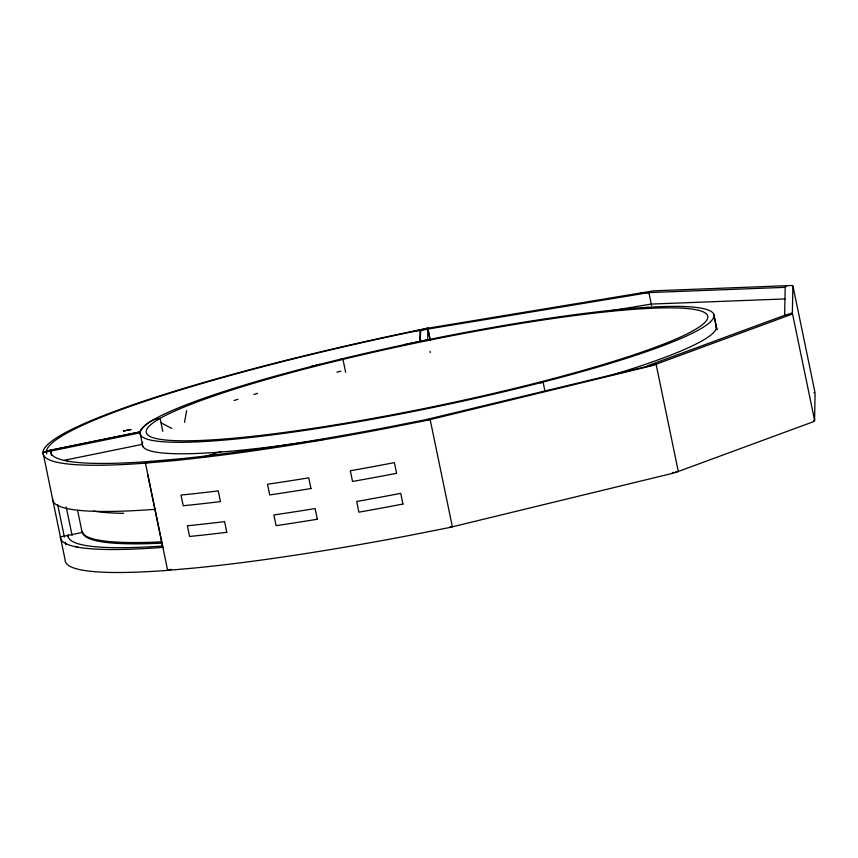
<?xml version="1.0" encoding="UTF-8"?>
<svg xmlns="http://www.w3.org/2000/svg" width="858" height="858" viewBox="0 0 858 858"><rect width="100%" height="100%" fill="white"/><g stroke="black" fill="none" stroke-linecap="round" stroke-linejoin="round"><path stroke-width="1.29" d="M675.611 471.964L678.303 471.46L656.102 364.221L426.072 419.605L387.998 427.134A384.234 44.166 -11.7 0 1 177.145 459.073L151.105 461.347A384.234 44.166 -11.7 0 1 50.783 452.541L50.633 450.16L139.961 431.939C144.08 424.86 151.769 418.983 160.092 418.35L162.773 431.284M142.771 446.514L139.961 431.939L46.439 451.104L43.007 452.413L65.111 559.899A392.106 45.066 -11.7 0 0 167.653 570.366L194.23 568.05A392.106 45.066 -11.7 0 0 357.604 544.948L362.805 544.036A392.106 45.066 -11.7 0 0 409.459 535.446L448.262 527.767A7.851 0.901 -11.7 0 0 450.643 527.23L672.029 473.466A7.722 0.89 -11.7 0 0 675.729 472.415L813.062 421.825A7.722 0.89 -11.7 0 0 814.574 421.01L815.1 393.007A7.722 0.89 -11.7 0 0 813.856 392.739M427.863 329.386L427.649 339.811L404.397 344.659M412.988 331.617L420.763 330.008L419.937 341.377L420.195 330.48L425.021 328.689L651.619 291.173A7.722 0.89 -11.7 0 1 655.169 290.765L791.612 285.521A7.722 0.89 -11.7 0 1 792.91 285.768L792.331 313.781A7.722 0.89 -11.7 0 1 790.872 314.586L653.496 365.186A7.722 0.89 -11.7 0 1 649.828 366.237L428.442 420.002A7.851 0.901 -11.7 0 1 426.051 420.527L387.248 428.206A392.106 45.066 -11.7 0 1 340.605 436.808L335.403 437.719A392.106 45.066 -11.7 0 1 172.018 460.81L145.442 463.127A392.106 45.066 -11.7 0 1 75.118 427.745A392.106 45.066 -11.7 0 1 427.885 328.131L427.874 328.55A388.577 44.659 -11.7 0 0 46.353 451.962L46.75 453.871M647.458 365.84L784.63 315.315L785.177 287.344L786.357 285.714M184.534 422.297L186.636 410.639M151.105 461.347L145.442 463.127L167.653 570.366L171.042 569.294M203.85 456.949L220.86 451.576M784.63 315.315L792.352 312.977L814.564 420.216L813.599 420.506M310.853 366.602L320.013 364.264M46.429 451.104L50.633 450.16M785.177 287.344L648.905 292.589L427.863 329.064L420.152 330.63L420.602 332.786M42.9 452.659L139.94 432.872M64.157 460.306L142.321 444.358M82.582 532.389L60.35 536.915A392.106 45.066 -11.7 0 0 162.891 547.383M672.372 472.565L673.444 472.361M609.845 310.918L651.286 304.075L785.124 298.927M640.915 292.932L648.905 292.589L651.587 305.502M426.072 419.605L430.158 419.583L452.37 526.812L450.064 526.823M341.076 359.062L342.975 359.384L345.645 372.308M161.283 422.973L171.857 428.464M68.232 536.797L68.061 535.349A384.234 44.166 -11.7 0 0 162.291 546.053M793.124 286.872L814.875 391.902M543.082 382.057L545.023 391.398M540.594 381.896L540.883 383.333M427.885 328.131L428.281 330.051M428.474 331.424L430.255 340.036M427.863 329.064L430.094 339.822M430.03 351.297L430.276 352.488M139.961 431.939L140.422 434.18M147.705 474.624L162.773 547.393M67.192 459.438L67.332 460.145M77.585 510.349L81.692 530.19A392.106 45.066 -11.7 0 0 161.486 541.848M66.216 507.014L72.115 535.51M50.611 451.094L51.534 455.555M67.964 534.866L68.425 537.097M57.7 504.719L64.404 537.108M65.476 542.288L66.012 544.873M716.902 329.622L713.77 314.393L716.87 329.526M716.076 325.697A293.028 33.676 -11.7 0 1 610.778 375.407M323.509 439.403A293.028 33.676 -11.7 0 1 310.424 441.409M306.563 441.977A293.028 33.676 -11.7 0 1 142.385 443.704M142.546 443.028A293.028 33.676 -11.7 0 1 142.814 442.32M234.03 400.514A293.028 33.676 -11.7 0 1 237.881 399.313M253.861 394.455A293.028 33.676 -11.7 0 1 257.614 393.339M336.926 372.147A293.028 33.676 -11.7 0 1 340.841 371.192M77.767 547.222A384.234 44.166 -11.7 0 1 75.472 546.353M155.008 509.32A392.106 45.066 -11.7 0 1 52.467 498.863M162.248 543.125A392.106 45.066 -11.7 0 1 82.432 531.488M123.777 513.298A392.106 45.066 -11.7 0 1 93.586 511.068M67.535 461.658A392.106 45.066 -11.7 0 1 67.085 459.652M123.413 431.016L131.113 429.493L123.445 430.984M315.122 366.312L313.342 366.774A286.733 32.958 -11.7 0 0 259.255 435.574A286.733 32.958 -11.7 0 0 705.608 321.632A286.733 32.958 -11.7 0 0 320.517 364.94L315.122 366.312M396.589 473.316L394.38 462.634A392.106 45.066 -11.7 0 1 350.321 470.763L352.541 481.456A392.106 45.066 -11.7 0 0 396.589 473.316M402.949 504.032L400.74 493.35A392.106 45.066 -11.7 0 1 356.692 501.49L358.901 512.172A392.106 45.066 -11.7 0 0 402.949 504.032M310.961 488.534L308.751 477.842A392.106 45.066 -11.7 0 1 267.503 484.234L269.723 494.916A392.106 45.066 -11.7 0 0 310.961 488.534M317.321 519.251L315.111 508.569A392.106 45.066 -11.7 0 1 273.863 514.95L276.083 525.643A392.106 45.066 -11.7 0 0 317.321 519.251M220.452 501.576L218.243 490.894A392.106 45.066 -11.7 0 1 181.006 495.055L183.226 505.737A392.106 45.066 -11.7 0 0 220.452 501.576M226.812 532.303L224.603 521.61A392.106 45.066 -11.7 0 1 187.376 525.772L189.586 536.454A392.106 45.066 -11.7 0 0 226.812 532.303M268.64 435.349A293.028 33.676 -11.7 0 0 713.47 317.9A293.028 33.676 -11.7 0 0 298.799 369.744A293.028 33.676 -11.7 0 0 268.64 435.349"/></g></svg>
